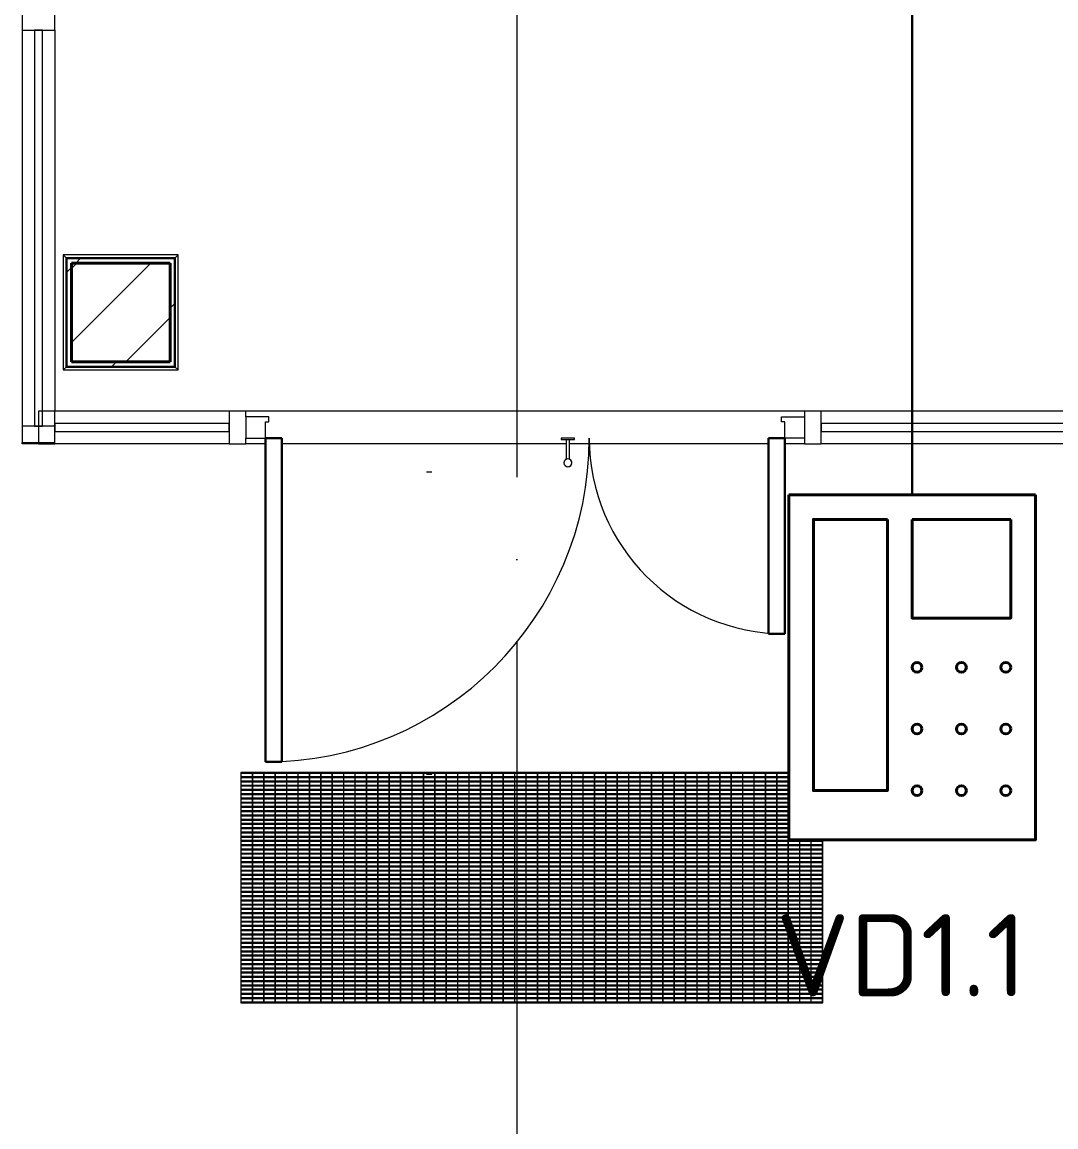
# Model space of a CAD drawing. Header units: millimetres. Extents: x -325553 to 627452, y -28539 to 738858.
# Drawn here: x -33720 to -30576, y 411147 to 414508 of the extents above; entities that cross this region are included whole.
import ezdxf

# ---------------------------------------------------------------- set-up
doc = ezdxf.new("R2010")
doc.units = ezdxf.units.MM
doc.set_wipeout_variables(frame=1)
for name, pattern in [('ADSK_Линия сетки', [25, 20, -2.5, 0, -2.5]), ('ADSK_Невидимые', [5, 3, -2]), ('осевая', [2, 1.25, -0.25, 0.25, -0.25])]:
    doc.linetypes.add(name, pattern=pattern)
for name, color, linetype, lineweight in [('RC-Извещатели_охранные', 5, 'Continuous', 30), ('RC-Линии_связи-Питание_220В', 6, 'осевая', 40), ('Витраж', 7, 'Continuous', 9), ('Двери', 252, 'Continuous', 9), ('Лестницы', 252, 'Continuous', 9), ('Линии', 7, 'Continuous', 9), ('лс', 5, 'Continuous', 30), ('Несущие колонны', 252, 'Continuous', 18), ('Обобщенные модели', 252, 'Continuous', 18), ('Ограждение', 252, 'Continuous', 9), ('Оси', 252, 'Continuous', 9), ('Панели витража', 252, 'Continuous', 9), ('Пожарка', 7, 'Continuous', 25), ('Стены наружные', 7, 'Continuous', 18)]:
    doc.layers.add(name, color=color, linetype=linetype, lineweight=lineweight)
doc.styles.add('ICOCPEUR', font='isocpeur.ttf', dxfattribs={"height": 250})
doc.linetypes.add('проект$0$Проводка в коробе', pattern='A,5,[130,ltypeshp.shx,S=1,R=0,X=0,Y=0],1.5,[130,ltypeshp.shx,S=1.5,R=90,X=0,Y=-1],0,[130,ltypeshp.shx,S=2.1,R=90,X=0,Y=1],1,[130,ltypeshp.shx,S=1,R=0,X=0.5,Y=0],5', length=12.5)

# ---------------------------------------------------------------- blocks, each defined once
blk = doc.blocks.new('домофон')
at = {"linetype": 'ByBlock', "lineweight": -2}
blk.add_wipeout([(54835.6, 183369.5), (54835.6, 184419.5), (55585.6, 184419.5), (55585.6, 183369.5)], dxfattribs=at).dxf.layer = 'RC-Извещатели_охранные'
at = {"layer": 'RC-Извещатели_охранные', "linetype": 'ByBlock', "lineweight": -2}
for points in [[(54835.6, 184419.5), (55585.6, 184419.5)], [(54835.6, 184419.5), (54835.6, 183369.5), (55585.6, 183369.5), (55585.6, 184419.5)], [(55135.6, 184344.5), (55135.6, 183519.5), (54910.6, 183519.5), (54910.6, 184344.5), (55135.6, 184344.5)], [(55210.6, 184344.5), (55210.6, 184044.5), (55510.6, 184044.5), (55510.6, 184344.5)], [(55210.6, 184344.5), (55510.6, 184344.5)]]:
    blk.add_lwpolyline(points, dxfattribs=at)
for centre in [(55225.6, 183894.5), (55360.6, 183894.5), (55495.6, 183894.5), (55225.6, 183707), (55360.6, 183707), (55495.6, 183707), (55225.6, 183519.5), (55360.6, 183519.5), (55495.6, 183519.5)]:
    blk.add_circle(centre, 15, dxfattribs=at)
blk = doc.blocks.new('1 этаж')
at = {"layer": 'Несущие колонны', "lineweight": 9, "true_color": 0x636466}
h = blk.add_hatch(dxfattribs=at)
h.set_pattern_fill('FP_12', color=251, angle=180, style=0, pattern_type=2)
h.set_pattern_definition([(45, (-32119.82, 96), (-224.5064, 224.5064), []), (45, (-31895.32, 96), (-224.5064, 224.5064), [396.875, -79.375, 3.353, -76.022])])
h.paths.add_polyline_path([(-34010.8, -24443.7), (-34010.8, -24143.7), (-34310.8, -24143.7), (-34310.8, -24443.7)])
at = {"layer": 'Витраж', "color": 251, "lineweight": 18, "true_color": 0x636466, "extrusion": (0, 0, -1)}
for p, q in [((-34460.8, -23384.7), (-34460.8, -23434.7)), ((-34360.8, -23434.7), (-34360.8, -23384.7)), ((-34460.8, -23434.7), (-34360.8, -23434.7)), ((-33780.8, -24593.7), (-33830.8, -24593.7)), ((-33830.8, -24593.7), (-33830.8, -24693.7)), ((-33780.8, -24611.2), (-33780.8, -24593.7)), ((-32030.8, -24593.7), (-32080.8, -24593.7)), ((-32080.8, -24593.7), (-32080.8, -24611.2)), ((-32030.8, -24693.7), (-32030.8, -24593.7)), ((-33830.8, -24693.7), (-33780.8, -24693.7)), ((-33780.8, -24693.7), (-33780.8, -24676.2)), ((-32080.8, -24676.2), (-32080.8, -24693.7)), ((-32080.8, -24693.7), (-32030.8, -24693.7))]:
    blk.add_line(p, q, dxfattribs=at)
at = {"layer": 'Витраж', "color": 251, "true_color": 0x636466}
for p, q in [((-34460.8, -23434.7), (-34460.8, -24639.7)), ((-34360.8, -23434.7), (-34360.8, -24593.7)), ((-33830.8, -24593.7), (-34360.8, -24593.7)), ((-32080.8, -24593.7), (-33780.8, -24593.7)), ((-30990.8, -24593.7), (-32030.8, -24593.7)), ((-33830.8, -24693.7), (-34360.8, -24693.7)), ((-33720.8, -24693.7), (-33780.8, -24693.7)), ((-32805.5, -24693.7), (-33670.8, -24693.7)), ((-32190.8, -24693.7), (-32796.1, -24693.7)), ((-32080.8, -24693.7), (-32140.8, -24693.7)), ((-30990.8, -24693.7), (-32030.8, -24693.7))]:
    blk.add_line(p, q, dxfattribs=at)
at = {"layer": 'Витраж', "color": 251, "lineweight": 18, "true_color": 0x636466}
for p, q in [((-34360.8, -24593.7), (-34410.8, -24593.7)), ((-34410.8, -24593.7), (-34410.8, -24693.7)), ((-34360.8, -24693.7), (-34360.8, -24593.7)), ((-34360.8, -24639.7), (-34460.8, -24639.7)), ((-34460.8, -24639.7), (-34460.8, -24689.7)), ((-34360.8, -24689.7), (-34360.8, -24639.7)), ((-34460.8, -24689.7), (-34360.8, -24689.7)), ((-34410.8, -24693.7), (-34360.8, -24693.7))]:
    blk.add_line(p, q, dxfattribs=at)
at = {"layer": 'Двери', "color": 251, "true_color": 0x636466}
for p, q in [((-33780.8, -24611.2), (-33780.8, -24676.2)), ((-33710.8, -24611.2), (-33780.8, -24611.2)), ((-33720.8, -24676.2), (-33720.8, -24626.2)), ((-33720.8, -24626.2), (-33710.8, -24626.2)), ((-33710.8, -24626.2), (-33710.8, -24611.2)), ((-32150.8, -24611.2), (-32080.8, -24611.2)), ((-32150.8, -24626.2), (-32150.8, -24611.2)), ((-32140.8, -24626.2), (-32150.8, -24626.2)), ((-32140.8, -24676.2), (-32140.8, -24626.2)), ((-32080.8, -24611.2), (-32080.8, -24676.2)), ((-33780.8, -24676.2), (-33720.8, -24676.2)), ((-32820.8, -24676.2), (-32820.8, -24680.2)), ((-32820.8, -24676.2), (-32820.8, -24680.2)), ((-32820.1, -24676.2), (-32820.8, -24676.2)), ((-32780.8, -24676.2), (-32820.8, -24676.2)), ((-32820.1, -24676.2), (-32820.8, -24676.2)), ((-32820.1, -24676.2), (-32820.8, -24676.2)), ((-32820.8, -24680.2), (-32780.8, -24680.2)), ((-32820.8, -24680.2), (-32820.1, -24680.2)), ((-32820.8, -24680.2), (-32820.1, -24680.2)), ((-32820.8, -24680.2), (-32820.1, -24680.2)), ((-32805.8, -24680.2), (-32805.8, -24740.7)), ((-32795.8, -24740.6), (-32795.8, -24680.2)), ((-32780.8, -24676.2), (-32781.5, -24676.2)), ((-32780.8, -24676.2), (-32781.5, -24676.2)), ((-32780.8, -24676.2), (-32781.5, -24676.2)), ((-32781.5, -24680.2), (-32780.8, -24680.2)), ((-32781.5, -24680.2), (-32780.8, -24680.2)), ((-32781.5, -24680.2), (-32780.8, -24680.2)), ((-32780.8, -24680.2), (-32780.8, -24676.2)), ((-32780.8, -24680.2), (-32780.8, -24676.2)), ((-32080.8, -24676.2), (-32140.8, -24676.2))]:
    blk.add_line(p, q, dxfattribs=at)
at = {"layer": 'Двери', "color": 251, "lineweight": 30, "true_color": 0x636466}
for p, q in [((-33670.8, -24676.2), (-33720.8, -24676.2)), ((-33720.8, -24676.2), (-33720.8, -25661.2)), ((-33670.8, -25661.2), (-33670.8, -24676.2)), ((-32190.8, -25271.2), (-32190.8, -24676.2)), ((-32190.8, -24676.2), (-32140.8, -24676.2)), ((-32140.8, -24676.2), (-32140.8, -25271.2)), ((-32140.8, -25271.2), (-32190.8, -25271.2)), ((-33720.8, -25661.2), (-33670.8, -25661.2))]:
    blk.add_line(p, q, dxfattribs=at)
at = {"layer": 'Двери', "color": 251, "true_color": 0x636466}
for centre, radius, start, end in [((-33720.8, -24676.2), 985, 270, 0), ((-32140.8, -24676.2), 595, 180, 270), ((-32800.8, -24751.2), 12, 0, 180), ((-32800.8, -24751.2), 12, 150, 180), ((-32800.8, -24751.2), 12, 180, 0), ((-32800.8, -24751.2), 12, 210, 270), ((-32800.8, -24751.2), 12, 113.9342, 135), ((-32800.8, -24751.2), 12, 285, 345), ((-32800.8, -24751.2), 12, 60, 66.0658), ((-32800.8, -24751.2), 12, 0, 30)]:
    blk.add_arc(centre, radius, start, end, dxfattribs=at)
at = {"layer": 'Лестницы', "color": 251, "true_color": 0x636466}
for p, q in [((-34460.8, -24693.7), (-34460.8, -24689.7)), ((-34410.8, -24693.7), (-34460.8, -24693.7))]:
    blk.add_line(p, q, dxfattribs=at)
at = {"layer": 'Линии', "color": 251, "linetype": 'ADSK_Невидимые', "ltscale": 100, "true_color": 0x636466}
for p, q in [((-33230.6, -24778.2), (-33214.3, -24778.2)), ((-33230.6, -25698.2), (-33214.3, -25698.2))]:
    blk.add_line(p, q, dxfattribs=at)
at = {"layer": 'Несущие колонны', "color": 251, "lineweight": 40, "true_color": 0x636466}
for p, q in [((-34310.8, -24143.7), (-34310.8, -24443.7)), ((-34010.8, -24143.7), (-34310.8, -24143.7)), ((-34310.8, -24443.7), (-34310.8, -24143.7)), ((-34310.8, -24143.7), (-34010.8, -24143.7)), ((-34010.8, -24443.7), (-34010.8, -24143.7)), ((-34010.8, -24143.7), (-34010.8, -24443.7)), ((-34310.8, -24443.7), (-34010.8, -24443.7)), ((-34010.8, -24443.7), (-34310.8, -24443.7))]:
    blk.add_line(p, q, dxfattribs=at)
at = {"layer": 'Обобщенные модели', "color": 251, "lineweight": 9, "true_color": 0x636466}
for p, q in [((-33794.1, -25693.7), (-33795.8, -25693.7)), ((-33795.8, -25693.7), (-33795.8, -26393.7)), ((-32025.8, -25693.7), (-33795.8, -25693.7)), ((-33795.8, -25693.7), (-33795.8, -25695.7)), ((-33795.8, -25695.7), (-32025.8, -25695.7)), ((-32025.8, -25706.7), (-33795.8, -25706.7)), ((-33795.8, -25706.7), (-33795.8, -25708.6)), ((-33795.8, -25708.6), (-32025.8, -25708.6)), ((-33794.1, -26393.7), (-33794.1, -25693.7)), ((-33759.5, -25693.7), (-33761.1, -25693.7)), ((-33761.1, -25693.7), (-33761.1, -26393.7)), ((-33759.5, -26393.7), (-33759.5, -25693.7)), ((-33724.8, -25693.7), (-33726.5, -25693.7)), ((-33726.5, -25693.7), (-33726.5, -26393.7)), ((-33724.8, -26393.7), (-33724.8, -25693.7)), ((-33690.1, -25693.7), (-33691.8, -25693.7)), ((-33691.8, -25693.7), (-33691.8, -26393.7)), ((-33690.1, -26393.7), (-33690.1, -25693.7)), ((-33655.4, -25693.7), (-33657.1, -25693.7)), ((-33657.1, -25693.7), (-33657.1, -26393.7)), ((-33655.4, -26393.7), (-33655.4, -25693.7)), ((-33620.8, -25693.7), (-33622.4, -25693.7)), ((-33622.4, -25693.7), (-33622.4, -26393.7)), ((-33620.8, -26393.7), (-33620.8, -25693.7)), ((-33586.1, -25693.7), (-33587.8, -25693.7)), ((-33587.8, -25693.7), (-33587.8, -26393.7)), ((-33586.1, -26393.7), (-33586.1, -25693.7)), ((-33551.4, -25693.7), (-33553.1, -25693.7)), ((-33553.1, -25693.7), (-33553.1, -26393.7)), ((-33551.4, -26393.7), (-33551.4, -25693.7)), ((-33516.7, -25693.7), (-33518.4, -25693.7)), ((-33518.4, -25693.7), (-33518.4, -26393.7)), ((-33516.7, -26393.7), (-33516.7, -25693.7)), ((-33482.1, -25693.7), (-33483.7, -25693.7)), ((-33483.7, -25693.7), (-33483.7, -26393.7)), ((-33482.1, -26393.7), (-33482.1, -25693.7)), ((-33447.4, -25693.7), (-33449.1, -25693.7)), ((-33449.1, -25693.7), (-33449.1, -26393.7)), ((-33447.4, -26393.7), (-33447.4, -25693.7)), ((-33412.7, -25693.7), (-33414.4, -25693.7)), ((-33414.4, -25693.7), (-33414.4, -26393.7)), ((-33412.7, -26393.7), (-33412.7, -25693.7)), ((-33378.1, -25693.7), (-33379.7, -25693.7)), ((-33379.7, -25693.7), (-33379.7, -26393.7)), ((-33378.1, -26393.7), (-33378.1, -25693.7)), ((-33343.4, -25693.7), (-33345.1, -25693.7)), ((-33345.1, -25693.7), (-33345.1, -26393.7)), ((-33343.4, -26393.7), (-33343.4, -25693.7)), ((-33308.7, -25693.7), (-33310.4, -25693.7)), ((-33310.4, -25693.7), (-33310.4, -26393.7)), ((-33308.7, -26393.7), (-33308.7, -25693.7)), ((-33274, -25693.7), (-33275.7, -25693.7)), ((-33275.7, -25693.7), (-33275.7, -26393.7)), ((-33274, -26393.7), (-33274, -25693.7)), ((-33239.4, -25693.7), (-33241, -25693.7)), ((-33241, -25693.7), (-33241, -26393.7)), ((-33239.4, -26393.7), (-33239.4, -25693.7)), ((-33204.7, -25693.7), (-33206.4, -25693.7)), ((-33206.4, -25693.7), (-33206.4, -26393.7)), ((-33204.7, -26393.7), (-33204.7, -25693.7)), ((-33170, -25693.7), (-33171.7, -25693.7)), ((-33171.7, -25693.7), (-33171.7, -26393.7)), ((-33170, -26393.7), (-33170, -25693.7)), ((-33135.3, -25693.7), (-33137, -25693.7)), ((-33137, -25693.7), (-33137, -26393.7)), ((-33135.3, -26393.7), (-33135.3, -25693.7)), ((-33100.7, -25693.7), (-33102.3, -25693.7)), ((-33102.3, -25693.7), (-33102.3, -26393.7)), ((-33100.7, -26393.7), (-33100.7, -25693.7)), ((-33066, -25693.7), (-33067.7, -25693.7)), ((-33067.7, -25693.7), (-33067.7, -26393.7)), ((-33066, -26393.7), (-33066, -25693.7)), ((-33031.3, -25693.7), (-33033, -25693.7)), ((-33033, -25693.7), (-33033, -26393.7)), ((-33031.3, -26393.7), (-33031.3, -25693.7)), ((-32996.6, -25693.7), (-32998.3, -25693.7)), ((-32998.3, -25693.7), (-32998.3, -26393.7)), ((-32996.6, -26393.7), (-32996.6, -25693.7)), ((-32962, -25693.7), (-32963.6, -25693.7)), ((-32963.6, -25693.7), (-32963.6, -26393.7)), ((-32962, -26393.7), (-32962, -25693.7)), ((-32927.3, -25693.7), (-32929, -25693.7)), ((-32929, -25693.7), (-32929, -26393.7)), ((-32927.3, -26393.7), (-32927.3, -25693.7)), ((-32892.6, -25693.7), (-32894.3, -25693.7)), ((-32894.3, -25693.7), (-32894.3, -26393.7)), ((-32892.6, -26393.7), (-32892.6, -25693.7)), ((-32858, -25693.7), (-32859.6, -25693.7)), ((-32859.6, -25693.7), (-32859.6, -26393.7)), ((-32858, -26393.7), (-32858, -25693.7)), ((-32823.3, -25693.7), (-32825, -25693.7)), ((-32825, -25693.7), (-32825, -26393.7)), ((-32823.3, -26393.7), (-32823.3, -25693.7)), ((-32788.6, -25693.7), (-32790.3, -25693.7)), ((-32790.3, -25693.7), (-32790.3, -26393.7)), ((-32788.6, -26393.7), (-32788.6, -25693.7)), ((-32753.9, -25693.7), (-32755.6, -25693.7)), ((-32755.6, -25693.7), (-32755.6, -26393.7)), ((-32753.9, -26393.7), (-32753.9, -25693.7)), ((-32719.3, -25693.7), (-32720.9, -25693.7)), ((-32720.9, -25693.7), (-32720.9, -26393.7)), ((-32719.3, -26393.7), (-32719.3, -25693.7)), ((-32684.6, -25693.7), (-32686.3, -25693.7)), ((-32686.3, -25693.7), (-32686.3, -26393.7)), ((-32684.6, -26393.7), (-32684.6, -25693.7)), ((-32649.9, -25693.7), (-32651.6, -25693.7)), ((-32651.6, -25693.7), (-32651.6, -26393.7)), ((-32649.9, -26393.7), (-32649.9, -25693.7)), ((-32615.2, -25693.7), (-32616.9, -25693.7)), ((-32616.9, -25693.7), (-32616.9, -26393.7)), ((-32615.2, -26393.7), (-32615.2, -25693.7)), ((-32580.6, -25693.7), (-32582.2, -25693.7)), ((-32582.2, -25693.7), (-32582.2, -26393.7)), ((-32580.6, -26393.7), (-32580.6, -25693.7)), ((-32545.9, -25693.7), (-32547.6, -25693.7)), ((-32547.6, -25693.7), (-32547.6, -26393.7)), ((-32545.9, -26393.7), (-32545.9, -25693.7)), ((-32511.2, -25693.7), (-32512.9, -25693.7)), ((-32512.9, -25693.7), (-32512.9, -26393.7)), ((-32511.2, -26393.7), (-32511.2, -25693.7)), ((-32476.6, -25693.7), (-32478.2, -25693.7)), ((-32478.2, -25693.7), (-32478.2, -26393.7)), ((-32476.6, -26393.7), (-32476.6, -25693.7)), ((-32441.9, -25693.7), (-32443.6, -25693.7)), ((-32443.6, -25693.7), (-32443.6, -26393.7)), ((-32441.9, -26393.7), (-32441.9, -25693.7)), ((-32407.2, -25693.7), (-32408.9, -25693.7)), ((-32408.9, -25693.7), (-32408.9, -26393.7)), ((-32407.2, -26393.7), (-32407.2, -25693.7)), ((-32372.5, -25693.7), (-32374.2, -25693.7)), ((-32374.2, -25693.7), (-32374.2, -26393.7)), ((-32372.5, -26393.7), (-32372.5, -25693.7)), ((-32337.9, -25693.7), (-32339.5, -25693.7)), ((-32339.5, -25693.7), (-32339.5, -26393.7)), ((-32337.9, -26393.7), (-32337.9, -25693.7)), ((-32303.2, -25693.7), (-32304.9, -25693.7)), ((-32304.9, -25693.7), (-32304.9, -26393.7)), ((-32303.2, -26393.7), (-32303.2, -25693.7)), ((-32268.5, -25693.7), (-32270.2, -25693.7)), ((-32270.2, -25693.7), (-32270.2, -26393.7)), ((-32268.5, -26393.7), (-32268.5, -25693.7)), ((-32233.8, -25693.7), (-32235.5, -25693.7)), ((-32235.5, -25693.7), (-32235.5, -26393.7)), ((-32233.8, -26393.7), (-32233.8, -25693.7)), ((-32199.2, -25693.7), (-32200.8, -25693.7)), ((-32200.8, -25693.7), (-32200.8, -26393.7)), ((-32199.2, -26393.7), (-32199.2, -25693.7)), ((-32164.5, -25693.7), (-32166.2, -25693.7)), ((-32166.2, -25693.7), (-32166.2, -26393.7)), ((-32164.5, -26393.7), (-32164.5, -25693.7)), ((-32129.8, -25693.7), (-32131.5, -25693.7)), ((-32131.5, -25693.7), (-32131.5, -26393.7)), ((-32129.8, -26393.7), (-32129.8, -25693.7)), ((-32095.1, -25693.7), (-32096.8, -25693.7)), ((-32096.8, -25693.7), (-32096.8, -26393.7)), ((-32095.1, -26393.7), (-32095.1, -25693.7)), ((-32060.5, -25693.7), (-32062.1, -25693.7)), ((-32062.1, -25693.7), (-32062.1, -26393.7)), ((-32060.5, -26393.7), (-32060.5, -25693.7)), ((-32025.8, -25693.7), (-32027.5, -25693.7)), ((-32027.5, -25693.7), (-32027.5, -26393.7)), ((-32025.8, -26393.7), (-32025.8, -25693.7)), ((-32025.8, -25695.7), (-32025.8, -25693.7)), ((-32025.8, -25708.6), (-32025.8, -25706.7)), ((-32025.8, -25719.6), (-33795.8, -25719.6)), ((-33795.8, -25719.6), (-33795.8, -25721.5)), ((-33795.8, -25721.5), (-32025.8, -25721.5)), ((-32025.8, -25732.5), (-33795.8, -25732.5)), ((-33795.8, -25732.5), (-33795.8, -25734.4)), ((-33795.8, -25734.4), (-32025.8, -25734.4)), ((-32025.8, -25745.4), (-33795.8, -25745.4)), ((-33795.8, -25745.4), (-33795.8, -25747.4)), ((-33795.8, -25747.4), (-32025.8, -25747.4)), ((-32025.8, -25721.5), (-32025.8, -25719.6)), ((-32025.8, -25734.4), (-32025.8, -25732.5)), ((-32025.8, -25747.4), (-32025.8, -25745.4)), ((-32025.8, -25758.4), (-33795.8, -25758.4)), ((-33795.8, -25758.4), (-33795.8, -25760.3)), ((-33795.8, -25760.3), (-32025.8, -25760.3)), ((-32025.8, -25771.3), (-33795.8, -25771.3)), ((-33795.8, -25771.3), (-33795.8, -25773.2)), ((-33795.8, -25773.2), (-32025.8, -25773.2)), ((-32025.8, -25760.3), (-32025.8, -25758.4)), ((-32025.8, -25773.2), (-32025.8, -25771.3)), ((-32025.8, -25784.2), (-33795.8, -25784.2)), ((-33795.8, -25784.2), (-33795.8, -25786.1)), ((-33795.8, -25786.1), (-32025.8, -25786.1)), ((-32025.8, -25797.1), (-33795.8, -25797.1)), ((-33795.8, -25797.1), (-33795.8, -25799.1)), ((-33795.8, -25799.1), (-32025.8, -25799.1)), ((-32025.8, -25810.1), (-33795.8, -25810.1)), ((-33795.8, -25810.1), (-33795.8, -25812)), ((-33795.8, -25812), (-32025.8, -25812)), ((-32025.8, -25786.1), (-32025.8, -25784.2)), ((-32025.8, -25799.1), (-32025.8, -25797.1)), ((-32025.8, -25812), (-32025.8, -25810.1)), ((-32025.8, -25823), (-33795.8, -25823)), ((-33795.8, -25823), (-33795.8, -25824.9)), ((-33795.8, -25824.9), (-32025.8, -25824.9)), ((-32025.8, -25835.9), (-33795.8, -25835.9)), ((-33795.8, -25835.9), (-33795.8, -25837.9)), ((-33795.8, -25837.9), (-32025.8, -25837.9)), ((-32025.8, -25824.9), (-32025.8, -25823)), ((-32025.8, -25837.9), (-32025.8, -25835.9)), ((-32025.8, -25848.9), (-33795.8, -25848.9)), ((-33795.8, -25848.9), (-33795.8, -25850.8)), ((-33795.8, -25850.8), (-32025.8, -25850.8)), ((-32025.8, -25861.8), (-33795.8, -25861.8)), ((-33795.8, -25861.8), (-33795.8, -25863.7)), ((-33795.8, -25863.7), (-32025.8, -25863.7)), ((-32025.8, -25874.7), (-33795.8, -25874.7)), ((-33795.8, -25874.7), (-33795.8, -25876.6)), ((-33795.8, -25876.6), (-32025.8, -25876.6)), ((-32025.8, -25850.8), (-32025.8, -25848.9)), ((-32025.8, -25863.7), (-32025.8, -25861.8)), ((-32025.8, -25876.6), (-32025.8, -25874.7)), ((-32025.8, -25887.6), (-33795.8, -25887.6)), ((-33795.8, -25887.6), (-33795.8, -25889.6)), ((-33795.8, -25889.6), (-32025.8, -25889.6)), ((-32025.8, -25900.6), (-33795.8, -25900.6)), ((-33795.8, -25900.6), (-33795.8, -25902.5)), ((-33795.8, -25902.5), (-32025.8, -25902.5)), ((-32025.8, -25913.5), (-33795.8, -25913.5)), ((-33795.8, -25913.5), (-33795.8, -25915.4)), ((-33795.8, -25915.4), (-32025.8, -25915.4)), ((-32025.8, -25889.6), (-32025.8, -25887.6)), ((-32025.8, -25902.5), (-32025.8, -25900.6)), ((-32025.8, -25915.4), (-32025.8, -25913.5)), ((-32025.8, -25926.4), (-33795.8, -25926.4)), ((-33795.8, -25926.4), (-33795.8, -25928.3)), ((-33795.8, -25928.3), (-32025.8, -25928.3)), ((-32025.8, -25939.3), (-33795.8, -25939.3)), ((-33795.8, -25939.3), (-33795.8, -25941.3)), ((-33795.8, -25941.3), (-32025.8, -25941.3)), ((-32025.8, -25928.3), (-32025.8, -25926.4)), ((-32025.8, -25941.3), (-32025.8, -25939.3)), ((-32025.8, -25952.3), (-33795.8, -25952.3)), ((-33795.8, -25952.3), (-33795.8, -25954.2)), ((-33795.8, -25954.2), (-32025.8, -25954.2)), ((-32025.8, -25965.2), (-33795.8, -25965.2)), ((-33795.8, -25965.2), (-33795.8, -25967.1)), ((-33795.8, -25967.1), (-32025.8, -25967.1)), ((-32025.8, -25978.1), (-33795.8, -25978.1)), ((-33795.8, -25978.1), (-33795.8, -25980.1)), ((-33795.8, -25980.1), (-32025.8, -25980.1)), ((-32025.8, -25954.2), (-32025.8, -25952.3)), ((-32025.8, -25967.1), (-32025.8, -25965.2)), ((-32025.8, -25980.1), (-32025.8, -25978.1)), ((-32025.8, -25991.1), (-33795.8, -25991.1)), ((-33795.8, -25991.1), (-33795.8, -25993)), ((-33795.8, -25993), (-32025.8, -25993)), ((-32025.8, -26004), (-33795.8, -26004)), ((-33795.8, -26004), (-33795.8, -26005.9)), ((-33795.8, -26005.9), (-32025.8, -26005.9)), ((-32025.8, -25993), (-32025.8, -25991.1)), ((-32025.8, -26005.9), (-32025.8, -26004)), ((-32025.8, -26016.9), (-33795.8, -26016.9)), ((-33795.8, -26016.9), (-33795.8, -26018.8)), ((-33795.8, -26018.8), (-32025.8, -26018.8)), ((-32025.8, -26029.8), (-33795.8, -26029.8)), ((-33795.8, -26029.8), (-33795.8, -26031.8)), ((-33795.8, -26031.8), (-32025.8, -26031.8)), ((-32025.8, -26042.8), (-33795.8, -26042.8)), ((-33795.8, -26042.8), (-33795.8, -26044.7)), ((-33795.8, -26044.7), (-32025.8, -26044.7)), ((-32025.8, -26018.8), (-32025.8, -26016.9)), ((-32025.8, -26031.8), (-32025.8, -26029.8)), ((-32025.8, -26044.7), (-32025.8, -26042.8)), ((-32025.8, -26055.7), (-33795.8, -26055.7)), ((-33795.8, -26055.7), (-33795.8, -26057.6)), ((-33795.8, -26057.6), (-32025.8, -26057.6)), ((-32025.8, -26068.6), (-33795.8, -26068.6)), ((-33795.8, -26068.6), (-33795.8, -26070.5)), ((-33795.8, -26070.5), (-32025.8, -26070.5)), ((-32025.8, -26081.5), (-33795.8, -26081.5)), ((-33795.8, -26081.5), (-33795.8, -26083.5)), ((-33795.8, -26083.5), (-32025.8, -26083.5)), ((-32025.8, -26057.6), (-32025.8, -26055.7)), ((-32025.8, -26070.5), (-32025.8, -26068.6)), ((-32025.8, -26083.5), (-32025.8, -26081.5)), ((-32025.8, -26094.5), (-33795.8, -26094.5)), ((-33795.8, -26094.5), (-33795.8, -26096.4)), ((-33795.8, -26096.4), (-32025.8, -26096.4)), ((-32025.8, -26107.4), (-33795.8, -26107.4)), ((-33795.8, -26107.4), (-33795.8, -26109.3)), ((-33795.8, -26109.3), (-32025.8, -26109.3)), ((-32025.8, -26096.4), (-32025.8, -26094.5)), ((-32025.8, -26109.3), (-32025.8, -26107.4)), ((-32025.8, -26120.3), (-33795.8, -26120.3)), ((-33795.8, -26120.3), (-33795.8, -26122.3)), ((-33795.8, -26122.3), (-32025.8, -26122.3)), ((-32025.8, -26133.3), (-33795.8, -26133.3)), ((-33795.8, -26133.3), (-33795.8, -26135.2)), ((-33795.8, -26135.2), (-32025.8, -26135.2)), ((-32025.8, -26146.2), (-33795.8, -26146.2)), ((-33795.8, -26146.2), (-33795.8, -26148.1)), ((-33795.8, -26148.1), (-32025.8, -26148.1)), ((-32025.8, -26122.3), (-32025.8, -26120.3)), ((-32025.8, -26135.2), (-32025.8, -26133.3)), ((-32025.8, -26148.1), (-32025.8, -26146.2)), ((-32025.8, -26159.1), (-33795.8, -26159.1)), ((-33795.8, -26159.1), (-33795.8, -26161)), ((-33795.8, -26161), (-32025.8, -26161)), ((-32025.8, -26172), (-33795.8, -26172)), ((-33795.8, -26172), (-33795.8, -26174)), ((-33795.8, -26174), (-32025.8, -26174)), ((-32025.8, -26161), (-32025.8, -26159.1)), ((-32025.8, -26174), (-32025.8, -26172)), ((-32025.8, -26185), (-33795.8, -26185)), ((-33795.8, -26185), (-33795.8, -26186.9)), ((-33795.8, -26186.9), (-32025.8, -26186.9)), ((-32025.8, -26197.9), (-33795.8, -26197.9)), ((-33795.8, -26197.9), (-33795.8, -26199.8)), ((-33795.8, -26199.8), (-32025.8, -26199.8)), ((-32025.8, -26210.8), (-33795.8, -26210.8)), ((-33795.8, -26210.8), (-33795.8, -26212.7)), ((-33795.8, -26212.7), (-32025.8, -26212.7)), ((-32025.8, -26186.9), (-32025.8, -26185)), ((-32025.8, -26199.8), (-32025.8, -26197.9)), ((-32025.8, -26212.7), (-32025.8, -26210.8)), ((-32025.8, -26223.7), (-33795.8, -26223.7)), ((-33795.8, -26223.7), (-33795.8, -26225.7)), ((-33795.8, -26225.7), (-32025.8, -26225.7)), ((-32025.8, -26236.7), (-33795.8, -26236.7)), ((-33795.8, -26236.7), (-33795.8, -26238.6)), ((-33795.8, -26238.6), (-32025.8, -26238.6)), ((-32025.8, -26249.6), (-33795.8, -26249.6)), ((-33795.8, -26249.6), (-33795.8, -26251.5)), ((-33795.8, -26251.5), (-32025.8, -26251.5)), ((-32025.8, -26225.7), (-32025.8, -26223.7)), ((-32025.8, -26238.6), (-32025.8, -26236.7)), ((-32025.8, -26251.5), (-32025.8, -26249.6)), ((-32025.8, -26262.5), (-33795.8, -26262.5)), ((-33795.8, -26262.5), (-33795.8, -26264.5)), ((-33795.8, -26264.5), (-32025.8, -26264.5)), ((-32025.8, -26275.5), (-33795.8, -26275.5)), ((-33795.8, -26275.5), (-33795.8, -26277.4)), ((-33795.8, -26277.4), (-32025.8, -26277.4)), ((-32025.8, -26264.5), (-32025.8, -26262.5)), ((-32025.8, -26277.4), (-32025.8, -26275.5)), ((-32025.8, -26288.4), (-33795.8, -26288.4)), ((-33795.8, -26288.4), (-33795.8, -26290.3)), ((-33795.8, -26290.3), (-32025.8, -26290.3)), ((-32025.8, -26301.3), (-33795.8, -26301.3)), ((-33795.8, -26301.3), (-33795.8, -26303.2)), ((-33795.8, -26303.2), (-32025.8, -26303.2)), ((-32025.8, -26314.2), (-33795.8, -26314.2)), ((-33795.8, -26314.2), (-33795.8, -26316.2)), ((-33795.8, -26316.2), (-32025.8, -26316.2)), ((-32025.8, -26290.3), (-32025.8, -26288.4)), ((-32025.8, -26303.2), (-32025.8, -26301.3)), ((-32025.8, -26316.2), (-32025.8, -26314.2)), ((-32025.8, -26327.2), (-33795.8, -26327.2)), ((-33795.8, -26327.2), (-33795.8, -26329.1)), ((-33795.8, -26329.1), (-32025.8, -26329.1)), ((-32025.8, -26340.1), (-33795.8, -26340.1)), ((-33795.8, -26340.1), (-33795.8, -26342)), ((-33795.8, -26342), (-32025.8, -26342)), ((-32025.8, -26329.1), (-32025.8, -26327.2)), ((-32025.8, -26342), (-32025.8, -26340.1)), ((-32025.8, -26353), (-33795.8, -26353)), ((-33795.8, -26353), (-33795.8, -26354.9)), ((-33795.8, -26354.9), (-32025.8, -26354.9)), ((-32025.8, -26365.9), (-33795.8, -26365.9)), ((-33795.8, -26365.9), (-33795.8, -26367.9)), ((-33795.8, -26367.9), (-32025.8, -26367.9)), ((-32025.8, -26378.9), (-33795.8, -26378.9)), ((-33795.8, -26378.9), (-33795.8, -26380.8)), ((-33795.8, -26380.8), (-32025.8, -26380.8)), ((-32025.8, -26354.9), (-32025.8, -26353)), ((-32025.8, -26367.9), (-32025.8, -26365.9)), ((-32025.8, -26380.8), (-32025.8, -26378.9)), ((-32025.8, -26391.8), (-33795.8, -26391.8)), ((-33795.8, -26391.8), (-33795.8, -26393.7)), ((-33795.8, -26393.7), (-32025.8, -26393.7)), ((-33795.8, -26393.7), (-33794.1, -26393.7)), ((-33761.1, -26393.7), (-33759.5, -26393.7)), ((-33726.5, -26393.7), (-33724.8, -26393.7)), ((-33691.8, -26393.7), (-33690.1, -26393.7)), ((-33657.1, -26393.7), (-33655.4, -26393.7)), ((-33622.4, -26393.7), (-33620.8, -26393.7)), ((-33587.8, -26393.7), (-33586.1, -26393.7)), ((-33553.1, -26393.7), (-33551.4, -26393.7)), ((-33518.4, -26393.7), (-33516.7, -26393.7)), ((-33483.7, -26393.7), (-33482.1, -26393.7)), ((-33449.1, -26393.7), (-33447.4, -26393.7)), ((-33414.4, -26393.7), (-33412.7, -26393.7)), ((-33379.7, -26393.7), (-33378.1, -26393.7)), ((-33345.1, -26393.7), (-33343.4, -26393.7)), ((-33310.4, -26393.7), (-33308.7, -26393.7)), ((-33275.7, -26393.7), (-33274, -26393.7)), ((-33241, -26393.7), (-33239.4, -26393.7)), ((-33206.4, -26393.7), (-33204.7, -26393.7)), ((-33171.7, -26393.7), (-33170, -26393.7)), ((-33137, -26393.7), (-33135.3, -26393.7)), ((-33102.3, -26393.7), (-33100.7, -26393.7)), ((-33067.7, -26393.7), (-33066, -26393.7)), ((-33033, -26393.7), (-33031.3, -26393.7)), ((-32998.3, -26393.7), (-32996.6, -26393.7)), ((-32963.6, -26393.7), (-32962, -26393.7)), ((-32929, -26393.7), (-32927.3, -26393.7)), ((-32894.3, -26393.7), (-32892.6, -26393.7)), ((-32859.6, -26393.7), (-32858, -26393.7)), ((-32825, -26393.7), (-32823.3, -26393.7)), ((-32790.3, -26393.7), (-32788.6, -26393.7)), ((-32755.6, -26393.7), (-32753.9, -26393.7)), ((-32720.9, -26393.7), (-32719.3, -26393.7)), ((-32686.3, -26393.7), (-32684.6, -26393.7)), ((-32651.6, -26393.7), (-32649.9, -26393.7)), ((-32616.9, -26393.7), (-32615.2, -26393.7)), ((-32582.2, -26393.7), (-32580.6, -26393.7)), ((-32547.6, -26393.7), (-32545.9, -26393.7)), ((-32512.9, -26393.7), (-32511.2, -26393.7)), ((-32478.2, -26393.7), (-32476.6, -26393.7)), ((-32443.6, -26393.7), (-32441.9, -26393.7)), ((-32408.9, -26393.7), (-32407.2, -26393.7)), ((-32374.2, -26393.7), (-32372.5, -26393.7)), ((-32339.5, -26393.7), (-32337.9, -26393.7)), ((-32304.9, -26393.7), (-32303.2, -26393.7)), ((-32270.2, -26393.7), (-32268.5, -26393.7)), ((-32235.5, -26393.7), (-32233.8, -26393.7)), ((-32200.8, -26393.7), (-32199.2, -26393.7)), ((-32166.2, -26393.7), (-32164.5, -26393.7)), ((-32131.5, -26393.7), (-32129.8, -26393.7)), ((-32096.8, -26393.7), (-32095.1, -26393.7)), ((-32062.1, -26393.7), (-32060.5, -26393.7)), ((-32027.5, -26393.7), (-32025.8, -26393.7)), ((-32025.8, -26393.7), (-32025.8, -26391.8))]:
    blk.add_line(p, q, dxfattribs=at)
at = {"layer": 'Ограждение', "color": 251, "true_color": 0x636466}
for p, q in [((-34335.8, -24118.7), (-34335.8, -24468.7)), ((-33985.8, -24118.7), (-34335.8, -24118.7)), ((-34325.8, -24128.7), (-34335.8, -24118.7)), ((-33985.8, -24118.7), (-33995.8, -24128.7)), ((-33985.8, -24468.7), (-33985.8, -24118.7)), ((-34335.8, -24468.7), (-34325.8, -24458.7)), ((-34335.8, -24468.7), (-33985.8, -24468.7)), ((-33985.8, -24468.7), (-33995.8, -24458.7))]:
    blk.add_line(p, q, dxfattribs=at)
at = {"layer": 'Оси', "color": 251, "linetype": 'ADSK_Линия сетки', "ltscale": 100, "true_color": 0x636466}
blk.add_line((-32955.8, 32206.9), (-32955.8, -33769.9), dxfattribs=at)
at = {"layer": 'Панели витража', "color": 251, "lineweight": 18, "true_color": 0x636466}
for p, q in [((-34398.3, -23434.7), (-34423.3, -23434.7)), ((-34423.3, -23434.7), (-34423.3, -24639.7)), ((-34398.3, -24639.7), (-34398.3, -23434.7)), ((-33830.8, -24631.2), (-34360.8, -24631.2)), ((-34360.8, -24631.2), (-34360.8, -24656.2)), ((-33830.8, -24656.2), (-33830.8, -24631.2)), ((-30990.8, -24631.2), (-32030.8, -24631.2)), ((-32030.8, -24631.2), (-32030.8, -24656.2)), ((-34423.3, -24639.7), (-34398.3, -24639.7)), ((-34360.8, -24656.2), (-33830.8, -24656.2)), ((-32030.8, -24656.2), (-30990.8, -24656.2))]:
    blk.add_line(p, q, dxfattribs=at)
at = {"layer": 'Стены наружные', "color": 251, "lineweight": 30, "true_color": 0x636466}
for p, q in [((-33995.8, -24128.7), (-34325.8, -24128.7)), ((-34325.8, -24128.7), (-34325.8, -24458.7)), ((-33995.8, -24458.7), (-33995.8, -24128.7)), ((-34325.8, -24458.7), (-33995.8, -24458.7))]:
    blk.add_line(p, q, dxfattribs=at)
at = {"layer": 'Стены наружные', "color": 251, "linetype": 'Continuous', "lineweight": 9, "true_color": 0x636466}
for p, q in [((-34297.8, -24143.7), (-34282.8, -24128.7)), ((-34325.8, -24171.7), (-34310.8, -24156.7)), ((-34010.8, -24281), (-33995.8, -24266)), ((-34188.6, -24458.7), (-34173.6, -24443.7))]:
    blk.add_line(p, q, dxfattribs=at)

msp = doc.modelspace()

# ---------------------------------------------------------------- block references
msp.add_blockref('1 этаж', (740.6, 437918.3))

# ---------------------------------------------------------------- texts
at = {"layer": 'Пожарка', "color": 7, "lineweight": 25, "style": 'ICOCPEUR'}
msp.add_text('VD1.1', height=250, dxfattribs=at).set_placement((-31427.9, 411543.9, 2927.8))

# ---------------------------------------------------------------- next in the draw order: block references
at = {"layer": 'RC-Линии_связи-Питание_220В', "linetype": 'проект$0$Проводка в коробе'}
msp.add_blockref('домофон', (-86223.9, 228650.3), dxfattribs=at)

# ---------------------------------------------------------------- next in the draw order: linework, layer by layer
at = {"layer": 'лс', "color": 4}
msp.add_lwpolyline([(-31013.3, 414801.9), (-31013.3, 413069.8)], dxfattribs=at)

doc.saveas('drawing.dxf')
